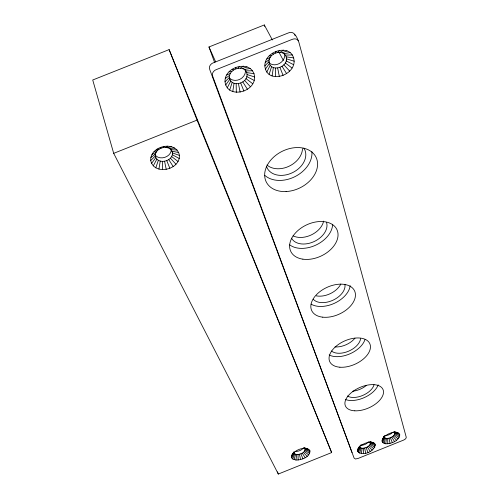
<?xml version="1.0" encoding="UTF-8"?>
<svg xmlns="http://www.w3.org/2000/svg" width="499" height="499" viewBox="0 0 499 499"><rect width="100%" height="100%" fill="white"/><g stroke="black" fill="none" stroke-linecap="round" stroke-linejoin="round"><path stroke-width="0.75" d="M150.704 160.553C149.75 145.671 176.453 139.851 179.484 155.451C180.033 170.053 154.085 175.76 150.704 160.553L155.332 155.95C154.796 147.093 170.639 143.656 172.473 152.925C172.872 161.688 157.291 165.082 155.332 155.95M225.024 81.774C224.082 65.806 252.931 59.069 254.615 76.965C255.145 92.596 227.132 99.239 225.024 81.774L229.446 77.407C228.916 67.901 246.026 63.928 247.074 74.557C247.46 83.938 230.644 87.88 229.446 77.407M384.224 436.138L382.109 440.293L382.178 441.603L382.852 442.669L385.752 443.798L386.469 438.459C389.8 438.527 394.622 436.712 394.821 432.914L393.717 431.81M361.363 453.622L362.099 448.283C365.38 448.333 370.283 446.574 370.37 442.763L369.959 442.126L374.549 443.337L375.236 444.397C374.886 451.495 362.686 456.747 357.664 451.483L358.026 448.738L359.417 446.474M294.092 451.782C292.932 453.591 290.873 455.525 291.759 457.87L292.639 458.937L295.944 460.041L296.73 454.539C300.024 454.62 305.319 452.836 305.045 448.875L303.698 447.771M264.838 65.912C264.389 50.343 292.944 42.39 294.154 61.209C294.223 76.434 266.485 84.275 264.838 65.912L269.036 61.633C268.624 52.202 285.796 47.96 286.501 58.845C286.769 68.151 269.897 72.361 269.036 61.633M272.092 75.973L273.346 67.671M232.752 91.654L234.037 83.339M158.938 169.111L160.223 161.096M275.623 52.981L275.916 51.347M384.068 443.411L385.465 438.228L384.342 437.136L384.305 436.351L382.109 440.293M359.648 453.254L361.07 448.058L359.891 446.985L359.823 446.212L357.54 450.192M295.944 460.041C301.458 460.153 310.284 457.203 309.879 450.572L307.634 448.726L304.353 447.927M294.061 459.673L295.608 454.315L294.242 453.223L294.086 452.431L291.503 456.554M269.092 74.42L271.556 66.729M229.652 90.138L232.185 82.422M155.788 167.851L158.345 160.335M385.752 443.798C391.322 443.879 399.362 440.873 399.749 434.523L397.909 432.67L394.123 431.847M382.852 442.669L384.741 437.773M358.382 452.524L360.315 447.615M292.639 458.937L294.759 453.865M358.026 448.738L361.176 444.665M382.178 441.603L384.342 437.136M357.664 451.483L359.891 446.985M266.784 72.118L270.184 65.344M227.226 87.88L230.744 81.063M153.255 165.918L156.836 159.162M291.759 457.87L294.242 453.223M382.639 438.827L384.667 435.658M359.093 447.229L359.754 446.112M163.26 147.529L164.04 146.388M291.884 455.069L293.911 452.131M265.331 69.218L269.323 63.604M225.642 85.03L229.808 79.353M151.521 163.429L155.813 157.672M238.117 68.201L239.614 66.28M277.906 52.351L279.764 50.287M292.876 453.529C296.543 449.661 302.357 447.422 307.634 448.726M383.743 437.299C386.981 434.036 391.609 432.022 396.231 432.265M150.873 157.484L155.439 154.116M265.356 62.425L269.354 59.549M225.423 78.331L229.696 75.355M360.671 445.763C364.501 443.087 370.158 440.629 374.549 443.337M240.418 68.101L243.493 66.111M280.17 52.264L283.588 50.143M165.512 147.38L167.839 146.126M152.027 154.434L156.131 152.307M266.846 58.994L270.246 57.516M226.814 74.944L230.526 73.334M278.305 474.05L331.642 452.562L169.124 49.607L92.727 80.002L113.691 153.349L278.305 474.05L277.538 471.842M113.691 153.349L197.068 120.103L331.642 452.562M214.526 62.263L208.969 46.975L264.308 24.95L272.36 39.945M282.272 52.719L287.125 50.917M242.564 68.538L247.111 66.86M154.085 151.615L157.353 150.629M167.658 147.71L171.444 146.687M284.062 53.692L290.125 52.557M244.416 69.486L250.211 68.457M229.116 71.844L231.892 71.494M169.535 148.496L174.6 148.016M269.223 55.863L271.656 55.657M285.416 55.102L292.383 54.934M245.845 70.87L252.594 70.789M156.911 149.232L159.031 149.22M171.026 149.688L177.089 150.024M286.245 56.861L293.755 57.89M246.749 72.605L254.091 73.696M295.608 454.315L296.73 454.539M172.03 151.197L178.754 152.557M394.416 431.953L397.909 432.67M361.07 448.058L362.099 448.283M370.227 441.896L371.587 442.195M369.896 441.827L373.308 442.582M385.465 438.228L386.469 438.459M394.435 432.265L399.106 433.444M303.847 447.859L305.756 448.339M304.54 448.227L309.043 449.493M368.231 441.827L369.516 442.201M286.501 58.845L294.154 61.209M247.074 74.557L254.615 76.965M394.821 432.914L399.749 434.523M370.37 442.763L375.236 444.397M305.045 448.875L309.879 450.572M172.473 152.925L179.484 155.451M394.846 433.706L399.786 435.845M370.433 443.542L375.323 445.701M305.182 449.668L310.104 451.901M232.16 69.249L233.7 69.96M286.158 60.909L293.555 64.664M246.799 76.597L254.134 80.376M172.336 154.746L179.235 158.495M394.516 434.579L399.225 437.305M370.127 444.409L374.805 447.148M304.945 450.553L309.692 453.379M272.317 53.256L273.489 54.11M285.247 62.924L292.021 68.026M245.951 78.586L252.694 83.701M171.631 156.543L178.037 161.489M393.854 435.484L398.108 438.821M369.485 445.308L373.726 448.645M304.346 451.47L308.681 454.913M352.038 452.599L209.811 69.741C208.314 66.666 210.771 63.473 213.747 62.643L288.079 33.046C294.142 29.803 297.223 37.874 298.864 42.253L406.273 437.33L405.724 438.746L403.803 440.006L358.201 458.4L355.444 459.005L354.084 458.032L212.792 76.54C211.289 73.447 213.79 70.253 216.778 69.417L291.747 39.558C293.867 38.56 297.08 38.342 298.29 40.799M160.31 147.442L161.046 148.159M170.402 158.189L175.972 164.24M392.9 436.357L396.505 440.274M368.549 446.168L372.154 450.086M303.429 452.356L307.147 456.392M283.837 64.758L289.651 71.076M244.585 80.401L250.398 86.72M302.257 453.154L305.182 457.72M168.743 159.58L173.184 166.554M367.383 446.948L370.202 451.383M391.727 437.143L394.534 441.578M242.795 81.905L247.398 89.234M282.022 66.273L286.601 73.609M278.953 52.214L283.351 60.391M294.585 34.294L295.152 35.753M208.969 46.975L215.687 61.901M300.903 453.809L302.924 458.812M166.753 160.622L169.86 168.294M366.066 447.584L368 452.443M240.699 83.015L243.892 91.08M169.124 49.607L197.068 120.103M390.405 437.779L392.326 442.644M279.92 67.384L283.089 75.455M264.308 24.95L264.757 26.435M164.57 161.246L166.217 169.336M238.441 83.645L240.119 92.134M299.469 454.277L300.529 459.598M364.682 448.033L365.686 453.204M277.669 68.007L279.334 76.503M389.027 438.228L390.025 443.399M235.746 67.353L235.821 68.837M387.686 438.459L387.779 443.792M363.328 448.277L363.428 453.603M298.046 454.527L298.146 460.016M275.429 68.107L275.585 76.684M236.17 83.751L236.326 92.334M162.343 161.408L162.493 169.616M392.47 432.471A5.639 2.875 -23.8 0 1 385.109 435.44M368.168 442.264A5.639 2.882 -23 0 1 360.796 445.233M284.467 53.586A9.144 7.423 -31.9 0 1 279.602 63.398A9.144 7.423 -31.9 0 1 268.874 62.543M245.308 69.891A9.101 7.466 -27.4 0 1 239.844 79.329A9.101 7.466 -27.4 0 1 229.197 77.688M378.18 384.872A20.328 11.215 -23.7 0 1 364.226 397.609A20.328 11.215 -23.7 0 1 345.314 399.456M364.937 339.663A21.731 12.812 -24 0 1 349.649 353.941A21.731 12.812 -24 0 1 329.147 354.964M350.186 285.69A23.347 14.777 -24.5 0 1 334.717 303.149A23.347 14.777 -24.5 0 1 311.095 304.134M332.64 224.269A25.224 17.228 -25.3 0 1 316.223 244.94A25.224 17.228 -25.3 0 1 289.701 244.859M311.9 151.715A27.439 20.334 -26.6 0 1 294.965 176.646A27.439 20.334 -26.6 0 1 264.826 175.392M366.216 385.584A15.413 8.589 -23.7 0 1 352.799 391.204M354.976 338.16A16.467 9.799 -24.1 0 1 334.985 346.917M340.805 284.062A17.683 11.29 -24.6 0 1 316.254 295.857M323.595 221.132A19.099 13.149 -25.4 0 1 311.463 234.842A19.099 13.149 -25.4 0 1 293.081 235.846M302.506 148.764A20.758 15.506 -26.7 0 1 288.746 166.379A20.758 15.506 -26.7 0 1 266.965 165.013M374.025 384.735A15.494 8.552 -23.7 0 1 362.711 395.445A15.494 8.552 -23.7 0 1 347.435 395.994M360.577 338.69A16.567 9.768 -24 0 1 348.489 351.227A16.567 9.768 -24 0 1 331.511 351.022M344.915 284.268A17.802 11.265 -24.5 0 1 333.263 300.074A17.802 11.265 -24.5 0 1 313.272 299.306M326.602 222.648A19.23 13.13 -25.3 0 1 313.696 241.753A19.23 13.13 -25.3 0 1 291.522 238.173M303.879 148.109A20.914 15.5 -26.6 0 1 292.732 172.56A20.914 15.5 -26.6 0 1 266.585 166.647M303.161 448.32A5.813 3.056 -20.9 0 1 295.564 451.383M171.232 149.407A8.714 6.83 -17.2 0 1 164.826 157.353A8.714 6.83 -17.2 0 1 154.915 154.653M354.808 410.814A20.515 11.134 -23.7 0 0 383.519 391.896A20.515 11.134 -23.7 0 0 354.284 390.486A20.515 11.134 -23.7 0 0 354.808 410.814M339.881 367.214A21.95 12.737 -24 0 0 370.458 346.518A21.95 12.737 -24 0 0 338.927 344.098A21.95 12.737 -24 0 0 339.881 367.214M322.741 317.177A23.596 14.714 -24.5 0 0 355.444 294.379A23.596 14.714 -24.5 0 0 321.231 290.649A23.596 14.714 -24.5 0 0 322.741 317.177M302.862 259.168A25.518 17.178 -25.2 0 0 338.016 233.831A25.518 17.178 -25.2 0 0 300.623 228.38A25.518 17.178 -25.2 0 0 302.862 259.168M286.083 191.541A27.782 20.322 -26.5 0 0 316.154 157.503A27.782 20.322 -26.5 0 0 271.144 159.661A27.782 20.322 -26.5 0 0 286.083 191.541"/></g></svg>
